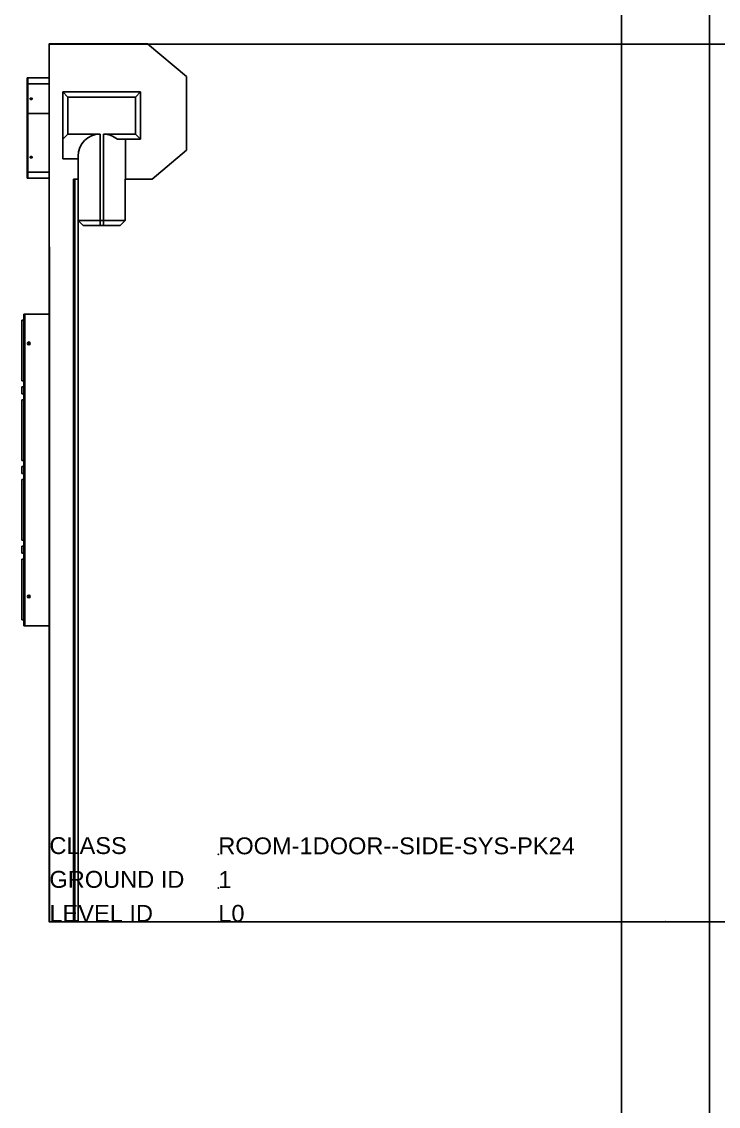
# Model space of a CAD drawing. Header units: millimetres. Extents: x 870 to 18710, y 295 to 21115.
# Drawn here: x 8954.7 to 9161, y 4219.7 to 4541 of the extents above; entities that cross this region are included whole.
import ezdxf

# ---------------------------------------------------------------- set-up
doc = ezdxf.new("R2010")
doc.units = ezdxf.units.MM
doc.linetypes.add('PHANTOM', pattern=[12.7, 6.35, -1.27, 1.27, -1.27, 1.27, -1.27])
for name, color, linetype in [('PK24-EQUIPMENT', 150, 'Continuous'), ('PK24E-DATA', 7, 'Continuous'), ('PK24E-STRUCT-STEEL', 254, 'Continuous')]:
    doc.layers.add(name, color=color, linetype=linetype)
doc.layers.add('PK24-SYS-ROOM', color=8, linetype='Continuous', true_color=0x808080)
doc.layers.add('PK24E-HELPER', color=253, linetype='PHANTOM', true_color=0xa1a1a1)
doc.styles.get("Standard").update_dxf_attribs({"font": 'arial.ttf'})

# ---------------------------------------------------------------- blocks, each defined once
blk = doc.blocks.new('*U45')
at = {"layer": 'PK24E-HELPER'}
blk.add_point((-167.5, 0), dxfattribs=at)
at = {"layer": 'PK24E-STRUCT-STEEL'}
blk.add_lwpolyline([(-180.51, 2302.54), (-154.51, 2302.54), (-154.5, -1448.01), (-180.5, -1448.01)], close=True, dxfattribs=at)
blk = doc.blocks.new('ROOM-CARDOOR--SIDE-COMP-PK24')
at = {"layer": 'PK24-EQUIPMENT'}
for p, q in [((-40.72, 250.41), (-29.14, 260.12)), ((-29.14, 260.12), (0, 260.12)), ((0, 260.12), (-0.1, 140)), ((-40.72, 250.41), (-40.72, 228.59)), ((-25.6, 244.32), (-27.1, 245.82)), ((-27.1, 245.82), (-4.1, 245.82)), ((-27.1, 231.82), (-27.1, 245.82)), ((-25.6, 244.32), (-25.6, 233.32)), ((-5.6, 244.32), (-25.6, 244.32)), ((-5.6, 244.32), (-4.1, 245.82)), ((-5.6, 233.32), (-5.6, 244.32)), ((-4.1, 245.82), (-4.1, 231.82)), ((-25.6, 233.32), (-27.1, 231.82)), ((-20.25, 231.82), (-27.1, 231.82)), ((-25.6, 233.32), (-16.1, 233.32)), ((-22.6, 220), (-22.6, 231.82)), ((-16.1, 233.32), (-16.1, 207.79)), ((-15.1, 233.32), (-5.6, 233.32)), ((-15.1, 207.79), (-15.1, 233.32)), ((-5.6, 233.32), (-4.1, 231.82)), ((-4.1, 231.82), (-4.1, 226)), ((-40.72, 228.59), (-30.48, 220)), ((-8.6, 226.82), (-8.6, 220)), ((-4.1, 226), (-8.6, 226)), ((-30.48, 220), (-22.6, 220)), ((-22.58, 220), (-22.6, 220)), ((-22.58, 207.79), (-22.58, 220)), ((-8.6, 220), (-8.62, 220)), ((-8.62, 220), (-8.62, 207.79)), ((-8.6, 220), (-7.21, 220)), ((-7.68, 174.54), (-7.68, 220)), ((-7.21, 220), (-7.21, 174.87)), ((-21.07, 206.29), (-22.58, 207.79)), ((-22.58, 207.79), (-16.1, 207.79)), ((-16.1, 206.29), (-21.07, 206.29)), ((-16.1, 207.79), (-15.1, 207.79)), ((-16.1, 207.79), (-16.1, 206.29)), ((-15.1, 206.29), (-16.1, 206.29)), ((-15.1, 207.79), (-8.62, 207.79)), ((-15.1, 207.79), (-15.1, 206.29)), ((-10.13, 206.29), (-15.1, 206.29)), ((-8.62, 207.79), (-10.13, 206.29)), ((-8.65, 147.52), (-8.65, 207.76)), ((-7.68, 0), (-7.68, 174.54)), ((-7.21, 174.87), (-7.21, 0)), ((-0.1, 175), (0, 0)), ((-8.65, 0), (-8.65, 147.52)), ((-0.1, 140), (-0.1, 0))]:
    blk.add_line(p, q, dxfattribs=at)
for centre, start, end in [((-16.1, 226.82), 90, 129.7151), ((-15.1, 226.82), 0, 90)]:
    blk.add_arc(centre, 6.5, start, end, dxfattribs=at)
blk = doc.blocks.new('ROOM-INFODISP--SIDE-COMP-PK24')
at = {"layer": 'PK24-EQUIPMENT'}
for p, q in [((-7.5, 46.15), (-7.2, 46.15)), ((-7.5, 46.15), (-7.5, -46.15)), ((-7.2, 46.15), (-7.2, -46.15)), ((-7.2, 46.15), (0, 46.15)), ((-7.2, 46.15), (-7.2, -46.15)), ((-7.2, 45.95), (-7.2, 45.95)), ((0, 46.15), (0, -46.15)), ((-7.5, -46.15), (-7.2, -46.15)), ((-7.2, -45.95), (-7.2, -45.95)), ((-7.2, -46.15), (0, -46.15))]:
    blk.add_line(p, q, dxfattribs=at)
at = {"layer": 'PK24-EQUIPMENT', "color": 1}
for p, q in [((-8.1, 44.4), (-7.5, 44.4)), ((-8.1, 44.4), (-8.1, 35.4)), ((-8.1, 35.4), (-8.1, 26.4)), ((-7.5, 26.4), (-8.1, 26.4)), ((-8.1, 20.8), (-7.5, 20.8)), ((-8.1, 20.8), (-8.1, 11.8)), ((-8.1, 11.8), (-8.1, 2.8)), ((-7.5, 2.8), (-8.1, 2.8)), ((-8.1, -2.8), (-7.5, -2.8)), ((-8.1, -2.8), (-8.1, -11.8)), ((-8.1, -11.8), (-8.1, -20.8)), ((-7.5, -20.8), (-8.1, -20.8)), ((-8.1, -26.4), (-7.5, -26.4)), ((-8.1, -26.4), (-8.1, -35.4)), ((-8.1, -35.4), (-8.1, -44.4)), ((-7.5, -44.4), (-8.1, -44.4))]:
    blk.add_line(p, q, dxfattribs=at)
at = {"layer": 'PK24-EQUIPMENT', "color": 2}
for p, q in [((-8.1, 24.65), (-7.5, 24.65)), ((-8.1, 24.65), (-8.1, 22.55)), ((-8.1, 22.55), (-7.5, 22.55)), ((-8.1, 1.05), (-7.5, 1.05)), ((-8.1, 1.05), (-8.1, -1.05)), ((-8.1, -1.05), (-7.5, -1.05)), ((-8.1, -22.55), (-7.5, -22.55)), ((-8.1, -22.55), (-8.1, -24.65)), ((-8.1, -24.65), (-7.5, -24.65))]:
    blk.add_line(p, q, dxfattribs=at)
at = {"layer": 'PK24-EQUIPMENT'}
for centre, radius in [((-6, 37.5), 0.425), ((-6, 37.5), 0.225), ((-6, -37.5), 0.425), ((-6, -37.5), 0.225)]:
    blk.add_circle(centre, radius, dxfattribs=at)
blk = doc.blocks.new('ROOM-LIGHT--SIDE-COMP-PK24')
at = {"layer": 'PK24-EQUIPMENT', "color": 3}
for p, q in [((-6.25, 14.84), (-6.5, 14.84)), ((-6.5, 13.08), (-6.5, 14.84)), ((-6.25, 13.08), (-6.5, 13.08)), ((-6.5, 4.24), (-6.5, 13.08)), ((-6.25, 14.84), (-6.25, 13.08)), ((-6.25, 13.08), (-6.25, 4.24)), ((-6.25, 4.24), (-6.5, 4.24)), ((-6.5, -4.24), (-6.5, 4.24)), ((-6.25, 4.24), (-6.25, -4.24)), ((-6.25, -4.24), (-6.5, -4.24)), ((-6.5, -13.08), (-6.5, -4.24)), ((-6.25, -4.24), (-6.25, -13.08)), ((-6.25, -13.08), (-6.5, -13.08)), ((-6.5, -14.84), (-6.5, -13.08)), ((-6.5, -14.84), (-6.25, -14.84)), ((-6.25, -13.08), (-6.25, -14.84))]:
    blk.add_line(p, q, dxfattribs=at)
at = {"layer": 'PK24-EQUIPMENT'}
for p, q in [((0, 14.84), (-6.25, 14.84)), ((0, 13.08), (-6.25, 13.08)), ((0, 14.84), (0, 13.08)), ((0, 13.08), (0, 4.24)), ((0, 4.24), (-6.25, 4.24)), ((0, 4.24), (0, -4.24)), ((0, -4.24), (0, -13.08)), ((0, -13.08), (-6.25, -13.08)), ((-6.25, -14.84), (0, -14.84)), ((0, -13.08), (0, -14.84))]:
    blk.add_line(p, q, dxfattribs=at)
at = {"layer": 'PK24-EQUIPMENT', "flags": 128}
for points in [[(-5.3, 8.43), (-5.4, 8.44), (-5.49, 8.48), (-5.56, 8.53), (-5.61, 8.59), (-5.62, 8.66), (-5.61, 8.73), (-5.56, 8.8), (-5.49, 8.85), (-5.4, 8.88), (-5.3, 8.89), (-5.2, 8.88), (-5.11, 8.85), (-5.04, 8.8), (-4.99, 8.73), (-4.98, 8.66), (-4.99, 8.59), (-5.04, 8.53), (-5.11, 8.48), (-5.2, 8.44), (-5.3, 8.43)], [(-5.3, 8.43), (-5.22, 8.44), (-5.15, 8.47), (-5.1, 8.52), (-5.08, 8.58), (-5.08, 8.64), (-5.12, 8.69), (-5.18, 8.73), (-5.26, 8.75), (-5.34, 8.75), (-5.42, 8.73), (-5.48, 8.69), (-5.52, 8.64), (-5.52, 8.58), (-5.5, 8.52), (-5.45, 8.47), (-5.38, 8.44), (-5.3, 8.43)], [(-5.52, 8.57), (-5.52, 8.6), (-5.48, 8.65), (-5.42, 8.69), (-5.34, 8.71), (-5.26, 8.71), (-5.18, 8.69), (-5.12, 8.65), (-5.08, 8.6), (-5.08, 8.57)], [(-5.3, -8.89), (-5.4, -8.88), (-5.49, -8.85), (-5.56, -8.8), (-5.61, -8.73), (-5.62, -8.66), (-5.61, -8.59), (-5.56, -8.53), (-5.49, -8.48), (-5.4, -8.44), (-5.3, -8.43), (-5.2, -8.44), (-5.11, -8.48), (-5.04, -8.53), (-4.99, -8.59), (-4.98, -8.66), (-4.99, -8.73), (-5.04, -8.8), (-5.11, -8.85), (-5.2, -8.88), (-5.3, -8.89)], [(-5.3, -8.75), (-5.22, -8.74), (-5.15, -8.71), (-5.1, -8.66), (-5.08, -8.61), (-5.08, -8.55), (-5.12, -8.5), (-5.18, -8.46), (-5.26, -8.44), (-5.34, -8.44), (-5.42, -8.46), (-5.48, -8.5), (-5.52, -8.55), (-5.52, -8.61), (-5.5, -8.66), (-5.45, -8.71), (-5.38, -8.74), (-5.3, -8.75)]]:
    blk.add_lwpolyline(points, dxfattribs=at)
at = {"layer": 'PK24-EQUIPMENT'}
for centre, radius, start, end in [((-5.3, 8.39), 0.257, 34.3155, 145.6845), ((-5.32, -8.51), 0.211, 198.8771, 276.6163), ((-5.32, -8.42), 0.226, 211.964, 275.0205), ((-5.28, -8.42), 0.226, 264.9795, 328.036), ((-5.28, -8.51), 0.211, 263.3837, 341.1229)]:
    blk.add_arc(centre, radius, start, end, dxfattribs=at)
blk = doc.blocks.new('*U55')
for p in [(0, 14.29), (50, 14.29), (0, 4.29), (0, 4.29), (50, 4.29), (50, 4.29), (0, -5.71), (50, -5.71)]:
    blk.add_point(p)
blk = doc.blocks.new('ROOM-1DOOR--SIDE-SYS-PK24')
at = {"layer": 'PK24-SYS-ROOM'}
blk.add_lwpolyline([(-350, 0), (350, 0), (350, 260), (-350, 260)], close=True, dxfattribs=at)
at = {"layer": 'PK24-SYS-ROOM', "xscale": -1}
blk.add_blockref('ROOM-CARDOOR--SIDE-COMP-PK24', (-350, 0), dxfattribs=at)
at = {"layer": 'PK24-SYS-ROOM'}
for name, p in [('ROOM-LIGHT--SIDE-COMP-PK24', (-350, 235.16)), ('ROOM-INFODISP--SIDE-COMP-PK24', (-350, 133.85))]:
    blk.add_blockref(name, p, dxfattribs=at)
at = {"layer": 'PK24E-DATA'}
blk.add_blockref('*U55', (-349.9, 5.71), dxfattribs=at)
at = {"layer": 'PK24E-DATA', "char_height": 5, "attachment_point": 7}
for s, insert in [('CLASS', (-349.9, 20)), ('GROUND ID', (-349.9, 10)), ('LEVEL ID', (-349.9, 0))]:
    blk.add_mtext_dynamic_manual_height_columns(s, width=50, gutter_width=50, heights=[0], dxfattribs=dict(at, insert=insert))
at = {"layer": 'PK24E-DATA'}
for tag, p in [('COMP_TYPE', (-299.9, 20)), ('GROUND_ID', (-299.9, 10)), ('LEVEL_ID', (-299.9, 0))]:
    blk.add_attdef(tag, p, '', height=5, dxfattribs=at)

msp = doc.modelspace()

# ---------------------------------------------------------------- block references
msp.add_blockref('*U45', (9312.83, 4274.38))
msp.add_blockref('ROOM-1DOOR--SIDE-SYS-PK24', (9312.82, 4274.38)).add_auto_attribs({'COMP_TYPE': 'ROOM-1DOOR--SIDE-SYS-PK24', 'GROUND_ID': '1', 'LEVEL_ID': 'L0'})
at = {"xscale": -1, "rotation": 359.99955796857}
msp.add_blockref('ROOM-1DOOR--SIDE-SYS-PK24', (9312.81, 4274.38), dxfattribs=at)

doc.saveas('drawing.dxf')
